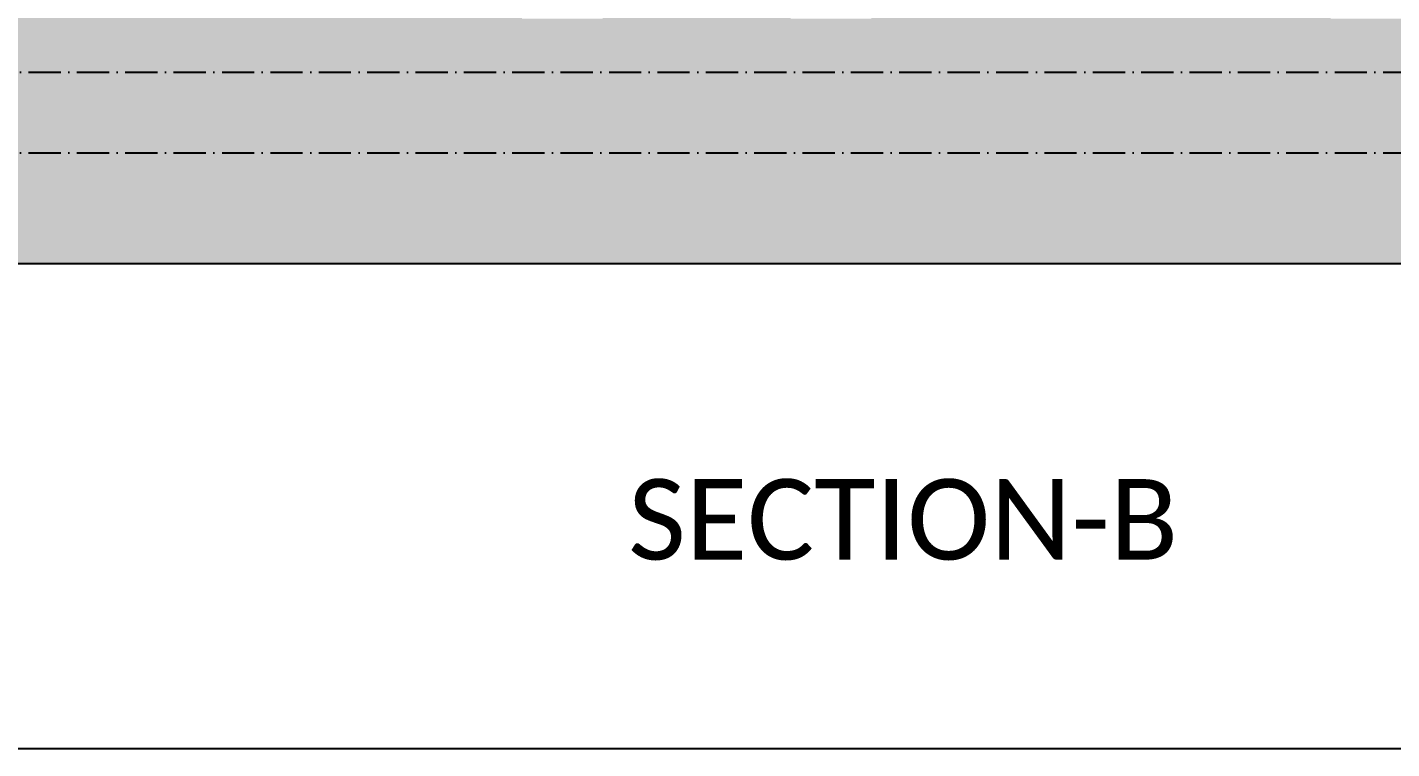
# Model space of a CAD drawing. Header units: millimetres. Extents: x -3567 to 83618, y -21481 to 19784.
# Drawn here: x 37803 to 45420, y -21481 to -17451 of the extents above; entities that cross this region are included whole.
import ezdxf
from ezdxf.xclip import XClip

# ---------------------------------------------------------------- set-up
doc = ezdxf.new("R2010")
doc.units = ezdxf.units.MM
doc.header["$LTSCALE"] = 150
doc.header["$XCLIPFRAME"] = 0
doc.linetypes.add('ACAD_ISO10W100', pattern=[18, 12, -3, 0, -3])
for name, color, linetype in [('ad-Elevation 10', 8, 'Continuous'), ('ad-Grid', 8, 'ACAD_ISO10W100'), ('ad-Text main', 7, 'Continuous')]:
    doc.layers.add(name, color=color, linetype=linetype)
doc.styles.get("Standard").update_dxf_attribs({"font": 'calibril.ttf'})

# ---------------------------------------------------------------- blocks, each defined once
blk = doc.blocks.new('zw$38DE')
at = {"layer": 'ad-Grid', "ltscale": 0.1}
for points in [[(-27431.1, -750), (-2459.8, -750), (-2319.6, -1093), (0, -1093)], [(-27431.1, -1200), (-2459.8, -1200), (-2319.6, -1543), (0, -1543)]]:
    blk.add_lwpolyline(points, dxfattribs=at)
blk = doc.blocks.new('A$C7a93c697')
at = {"layer": 'ad-Elevation 10', "transparency": 33554559}
h = blk.add_hatch(dxfattribs=at)
h.set_pattern_fill('EARTH', color=256, scale=25, angle=45)
h.set_pattern_definition([(45, (-65966.8, 18746.05), (9e-14, 224.5064), [158.75, -158.75]), (45, (-66008.9, 18788.14), (9e-14, 224.5064), [158.75, -158.75]), (45, (-66050.99, 18830.24), (9e-14, 224.5064), [158.75, -158.75]), (135, (-66050.99, 18858.3), (-224.5064, 9e-14), [158.75, -158.75]), (135, (-66008.9, 18900.4), (-224.5064, 9e-14), [158.75, -158.75]), (135, (-65966.8, 18942.49), (-224.5064, 9e-14), [158.75, -158.75])])
edge = h.paths.add_edge_path()
edge.add_line((15440, -350), (15440, -125))
edge.add_line((15440, -125), (13620, -125))
edge.add_line((13620, -125), (13620, -300))
edge.add_line((13620, -300), (13730, -300))
edge.add_line((13730, -300), (13730, -450))
edge.add_line((13730, -450), (13280, -450))
edge.add_line((13280, -450), (13280, -325))
edge.add_line((13280, -325), (10715, -325))
edge.add_line((10715, -325), (10715, -450))
edge.add_line((10715, -450), (10265, -450))
edge.add_line((10265, -450), (10265, -300))
edge.add_line((10265, -300), (10375, -300))
edge.add_line((10375, -300), (10375, -125))
edge.add_line((10375, -125), (9105, -125))
edge.add_line((9105, -125), (9105, -300))
edge.add_line((9105, -300), (9215, -300))
edge.add_line((9215, -300), (9215, -450))
edge.add_line((9215, -450), (8765, -450))
edge.add_line((8765, -450), (8765, -300))
edge.add_line((8765, -300), (8875, -300))
edge.add_line((8875, -300), (8875, -125))
edge.add_line((8875, -125), (8090, -125))
edge.add_line((8090, -125), (8090, -425))
edge.add_line((8090, -425), (5760, -425))
edge.add_line((5760, -425), (5760, -125))
edge.add_line((5760, -125), (4975, -125))
edge.add_line((4975, -125), (4975, -350))
edge.add_line((4975, -350), (5085, -350))
edge.add_line((5085, -350), (5085, -500))
edge.add_line((5085, -500), (4635, -500))
edge.add_line((4635, -500), (4635, -350))
edge.add_line((4635, -350), (4745, -350))
edge.add_line((4745, -350), (4745, -125))
edge.add_line((4745, -125), (3235, -125))
edge.add_line((3235, -125), (3235, -300))
edge.add_line((3235, -300), (3345, -300))
edge.add_line((3345, -300), (3345, -450))
edge.add_line((3345, -450), (2895, -450))
edge.add_line((2895, -450), (2895, -325))
edge.add_line((2895, -325), (236.2, -325))
edge.add_line((236.2, -325), (380, -900))
edge.add_line((380, -900), (455, -900))
edge.add_line((455, -900), (455, -1050))
edge.add_line((455, -1050), (-75, -1050))
edge.add_line((-75, -1050), (-75, -900))
edge.add_line((-75, -900), (0, -900))
edge.add_line((0, -900), (0, -750))
edge.add_line((0, -750), (-1070.5, -750))
edge.add_arc((-0.1, -503.2), 1098.5, 192.98309, 229.38332)
edge.add_arc((714.1, 501.2), 2328.5, 232.13247, 264.68238)
edge.add_line((498.3, -1817.3), (17766.5, -1817.3))
edge.add_arc((17823.6, 237.9), 2056, 268.40765, 296.77406)
edge.add_arc((18358.9, -772.1), 913.5, 295.33845, 332.06696)
edge.add_line((19165.9, -1200), (18670, -1200))
edge.add_line((18670, -1200), (18670, -1050))
edge.add_line((18670, -1050), (18370, -1050))
edge.add_line((18370, -1050), (18370, -900))
edge.add_line((18370, -900), (18070, -900))
edge.add_line((18070, -900), (18070, -750))
edge.add_line((18070, -750), (15670, -750))
edge.add_line((15670, -750), (15670, -950))
edge.add_line((15670, -950), (15745, -950))
edge.add_line((15745, -950), (15745, -1100))
edge.add_line((15745, -1100), (15215, -1100))
edge.add_line((15215, -1100), (15215, -950))
edge.add_line((15215, -950), (15290, -950))
edge.add_line((15290, -950), (15440, -350))
at = {"layer": 'ad-Elevation 10'}
blk.add_lwpolyline([(498.3, -1817.3), (17766.5, -1817.3, 0.124408)], format="xyb", dxfattribs=at)

msp = doc.modelspace()

# ---------------------------------------------------------------- block references
ref = msp.add_blockref('zw$38DE', (54565.1, -16952.2))
XClip(ref).set_block_clipping_path([(-25399.0034354958, -2140.6281090206), (349.01197073, 5188.3683916222)])
msp.add_blockref('A$C7a93c697', (31800.4, -16952.2))

# ---------------------------------------------------------------- texts
at = {"layer": 'ad-Text main', "insert": (42692.7, -20201.9), "char_height": 450, "width": 2940.659, "attachment_point": 5, "bg_fill": 2}
msp.add_mtext('SECTION-B', dxfattribs=at)

# ---------------------------------------------------------------- next in the draw order: linework, layer by layer
msp.add_lwpolyline([(29259.2, -9535.3), (58293.4, -9535.3), (58293.4, -21480.7), (29259.2, -21480.7)], close=True)

doc.saveas('drawing.dxf')
